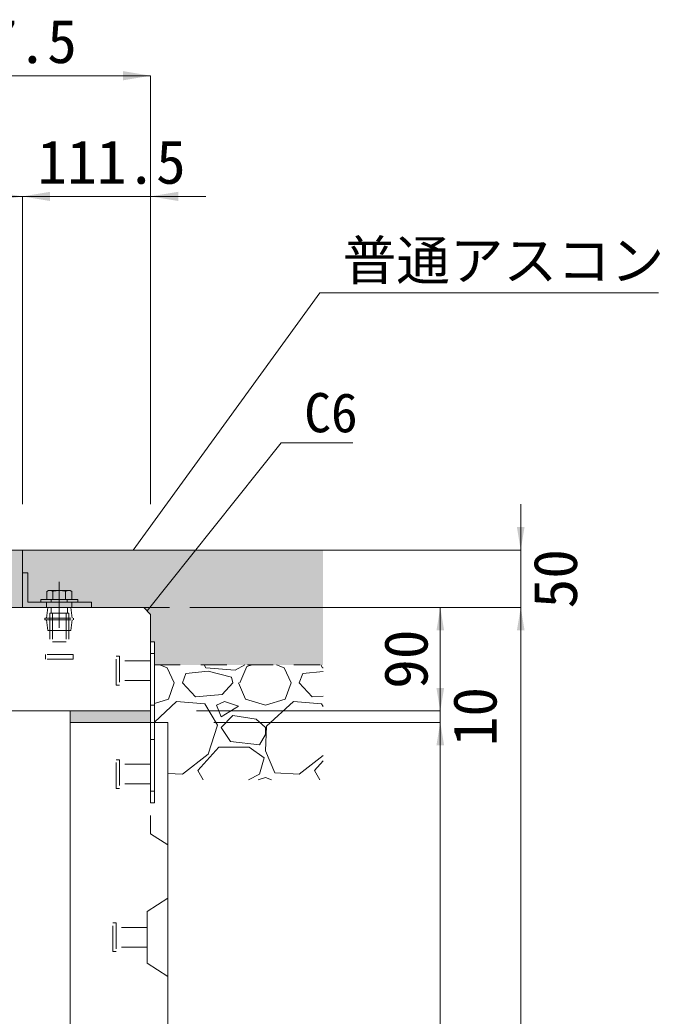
# Model space of a CAD drawing. Units: millimetres at full size. Extents: x 87158 to 122251, y -125707 to -112261.
# Drawn here: x 107771 to 108328, y -121315 to -120448 of the extents above; entities that cross this region are included whole.
import ezdxf
from ezdxf.enums import TextEntityAlignment as Align

# ---------------------------------------------------------------- set-up
doc = ezdxf.new("R2010")
doc.units = ezdxf.units.MM
doc.header["$LTSCALE"] = 30
doc.linetypes.add('CHAIN', pattern=[18.5, 12, -1.5, 3.5, -1.5])
doc.linetypes.add('USER1', pattern=[1.35, 0.75, -0.6])
for name, color, linetype, lineweight in [('インサート', 92, 'USER1', 9), ('ジョイント', 7, 'Continuous', 5), ('ハッチング_基礎', 150, 'Continuous', 9), ('モルタル', 7, 'Continuous', 13), ('受枠', 3, 'Continuous', 9), ('寸法線', 7, 'Continuous', 13), ('引出線', 4, 'Continuous', 13), ('本体', 2, 'Continuous', 13), ('舗装・基礎', 3, 'Continuous', 13)]:
    doc.layers.add(name, color=color, linetype=linetype, lineweight=lineweight)
for name, color, linetype in [('ハッチング_モルタル', 30, 'Continuous'), ('ハッチング_受枠', 4, 'Continuous'), ('ハッチング_舗装', 7, 'Continuous')]:
    doc.layers.add(name, color=color, linetype=linetype)
doc.styles.add('ＭＳ ゴシック', font='')
doc.styles.get('ＭＳ ゴシック').set_extended_font_data('MS Gothic')

# ---------------------------------------------------------------- blocks, each defined once
blk = doc.blocks.new('filled_arrow')
at = {"color": 0, "linetype": 'Continuous', "lineweight": -2}
blk.add_solid([(7.5, 1.25), (0, 0), (7.5, -1.25)], dxfattribs=at)

msp = doc.modelspace()

# ---------------------------------------------------------------- hatches: boundary and pattern name
at = {"layer": 'ハッチング_モルタル'}
msp.add_hatch(color=256, dxfattribs=at).paths.add_polyline_path([(107884.48, -121059.63), (107884.48, -121049.63), (107814.48, -121049.63), (107814.48, -121059.63)])
at = {"layer": 'ハッチング_受枠'}
msp.add_hatch(color=256, dxfattribs=at).paths.add_polyline_path([(107626.98, -120909.63), (107626.98, -120929.63), (107622.48, -120929.63), (107622.48, -120975.13), (107566.98, -120975.13), (107566.98, -120979.63), (107626.98, -120979.63), (107626.98, -120959.63), (107772.98, -120959.63), (107832.98, -120959.63), (107832.98, -120955.13), (107777.48, -120955.13), (107777.48, -120929.63), (107772.98, -120929.63), (107772.98, -120909.63)])
at = {"layer": 'ハッチング_舗装'}
for points in [[(108034.48, -120959.63), (108034.48, -120909.63), (107772.98, -120909.63), (107772.98, -120929.63), (107777.48, -120929.63), (107777.48, -120955.13), (107832.98, -120955.13), (107832.98, -120959.63), (107881.48, -120959.63)], [(107878.48, -120959.63), (107884.48, -120965.63), (107884.48, -120989.63), (107887.68, -120989.63), (107887.68, -121009.63), (108034.48, -121009.63), (108034.48, -120959.63)]]:
    msp.add_hatch(color=256, dxfattribs=at).paths.add_polyline_path(points)

# ---------------------------------------------------------------- linework, layer by layer
at = {"layer": 'インサート', "linetype": 'Continuous', "lineweight": 13}
for p, q in [((107795.49, -120944.83), (107794.03, -120945.68)), ((107794.03, -120945.68), (107794.03, -120952.83)), ((107795.49, -120944.83), (107814.46, -120944.83)), ((107814.46, -120944.83), (107815.93, -120945.68)), ((107815.93, -120945.68), (107815.93, -120952.83)), ((107794.03, -120952.83), (107815.93, -120952.83))]:
    msp.add_line(p, q, dxfattribs=at)
at = {"layer": 'インサート', "linetype": 'Continuous', "lineweight": 5}
for p, q in [((107799.5, -120945.68), (107799.5, -120952.83)), ((107810.45, -120945.68), (107810.45, -120952.83))]:
    msp.add_line(p, q, dxfattribs=at)
at = {"layer": 'インサート', "linetype": 'Continuous'}
for p, q in [((107788.98, -120952.83), (107820.98, -120952.83)), ((107788.98, -120952.83), (107788.98, -120955.13)), ((107788.98, -120955.13), (107820.98, -120955.13)), ((107820.98, -120952.83), (107820.98, -120955.13))]:
    msp.add_line(p, q, dxfattribs=at)
at = {"layer": 'インサート'}
for p, q in [((107797.98, -120952.83), (107797.98, -120955.13)), ((107811.98, -120952.83), (107811.98, -120955.13)), ((107793.73, -120968.88), (107794.98, -120959.63)), ((107794.98, -120959.63), (107814.98, -120959.63)), ((107796.73, -120964.63), (107813.23, -120964.63)), ((107796.73, -120964.63), (107796.73, -121000.63)), ((107797.85, -120959.63), (107797.85, -120964.63)), ((107798.98, -120964.63), (107798.98, -120989.63)), ((107810.98, -120964.63), (107810.98, -120989.63)), ((107812.1, -120959.63), (107812.1, -120964.63)), ((107813.23, -120964.63), (107813.23, -121000.63)), ((107816.23, -120968.88), (107814.98, -120959.63)), ((107792.48, -120968.88), (107817.48, -120968.88)), ((107792.48, -120968.88), (107792.48, -120970.38)), ((107792.48, -120970.38), (107817.48, -120970.38)), ((107793.73, -120970.38), (107794.98, -120979.63)), ((107816.23, -120970.38), (107814.98, -120979.63)), ((107817.48, -120968.88), (107817.48, -120970.38)), ((107794.98, -120979.63), (107814.98, -120979.63)), ((107798.98, -120989.63), (107810.98, -120989.63)), ((107792.98, -121004.63), (107792.98, -121000.63)), ((107816.98, -121000.63), (107792.98, -121000.63)), ((107816.98, -121004.63), (107792.98, -121004.63)), ((107816.98, -121000.63), (107816.98, -121004.63)), ((107854.48, -121002.13), (107857.48, -121002.13)), ((107854.48, -121027.13), (107854.48, -121002.13)), ((107857.48, -121002.13), (107857.48, -121027.13)), ((107884.48, -121006.13), (107857.48, -121006.13)), ((107884.48, -121006.13), (107884.48, -121023.13)), ((107884.48, -121023.13), (107857.48, -121023.13)), ((107857.48, -121027.13), (107854.48, -121027.13)), ((107854.48, -121092.13), (107857.48, -121092.13)), ((107854.48, -121117.13), (107854.48, -121092.13)), ((107857.48, -121092.13), (107857.48, -121117.13)), ((107884.48, -121096.13), (107857.48, -121096.13)), ((107884.48, -121096.13), (107884.48, -121113.13)), ((107857.48, -121117.13), (107854.48, -121117.13)), ((107884.48, -121113.13), (107857.48, -121113.13)), ((107851.48, -121234.13), (107854.48, -121234.13)), ((107851.48, -121259.13), (107851.48, -121234.13)), ((107854.48, -121234.13), (107854.48, -121259.13)), ((107881.48, -121238.13), (107854.48, -121238.13)), ((107881.48, -121238.13), (107881.48, -121255.13)), ((107854.48, -121259.13), (107851.48, -121259.13)), ((107881.48, -121255.13), (107854.48, -121255.13))]:
    msp.add_line(p, q, dxfattribs=at)
at = {"layer": 'インサート', "linetype": 'Continuous', "lineweight": 5}
for centre, radius, start, end in [((107796.76, -120949.68), 4.85, 55.61575, 124.38425), ((107804.98, -120962.95), 18.12, 72.41205, 107.58795), ((107813.19, -120949.68), 4.85, 55.61575, 124.38425)]:
    msp.add_arc(centre, radius, start, end, dxfattribs=at)
at = {"layer": 'ジョイント'}
for p, q in [((107884.48, -120989.63), (107887.68, -120989.63)), ((107884.48, -120989.63), (107884.48, -121129.63)), ((107887.68, -120989.63), (107887.68, -121129.63)), ((107884.48, -121129.63), (107887.68, -121129.63))]:
    msp.add_line(p, q, dxfattribs=at)
at = {"layer": 'ジョイント', "linetype": 'USER1'}
for p, q in [((107884.48, -120999.63), (107887.68, -120999.63)), ((107884.48, -121044.63), (107887.68, -121044.63)), ((107884.48, -121074.63), (107887.68, -121074.63)), ((107884.48, -121119.63), (107887.68, -121119.63))]:
    msp.add_line(p, q, dxfattribs=at)
at = {"layer": 'ハッチング_基礎'}
for p, q in [((107892.33, -121009.63), (107898.98, -121012.12)), ((107898.98, -121012.12), (107905.07, -121025.33)), ((107934.54, -121015.17), (107915.23, -121017.2)), ((107932.5, -121012.12), (107931.05, -121009.63)), ((107957.9, -121014.16), (107932.5, -121012.12)), ((107954.86, -121020.25), (107934.54, -121015.17)), ((107966.54, -121009.63), (107957.9, -121014.15)), ((107961.97, -121025.33), (107968.06, -121011.11)), ((107968.06, -121011.11), (107972.78, -121009.63)), ((107993.93, -121009.63), (108000.58, -121012.12)), ((108000.58, -121012.12), (108006.67, -121025.33)), ((108034.48, -121015.35), (108016.83, -121017.2)), ((108034.1, -121012.12), (108032.65, -121009.63)), ((108034.48, -121012.15), (108034.1, -121012.12)), ((107899.99, -121039.56), (107905.07, -121025.33)), ((107912.18, -121025.33), (107915.23, -121017.2)), ((107923.36, -121037.52), (107912.18, -121025.33)), ((107955.87, -121025.33), (107946.73, -121035.49)), ((107955.87, -121025.33), (107954.86, -121020.25)), ((107960.95, -121025.33), (107967.05, -121039.56)), ((108001.59, -121039.56), (108006.67, -121025.33)), ((108013.78, -121025.33), (108016.83, -121017.2)), ((108024.96, -121037.52), (108013.78, -121025.33)), ((107887.68, -121043.18), (107899.99, -121039.56)), ((107907.1, -121041.59), (107887.68, -121059.32)), ((107931.49, -121043.62), (107907.1, -121041.59)), ((107946.73, -121035.49), (107923.36, -121037.52)), ((107948.76, -121041.59), (107941.65, -121044.64)), ((107960.95, -121045.65), (107948.76, -121041.59)), ((107967.05, -121039.56), (107984.32, -121044.64)), ((107984.32, -121044.64), (108001.59, -121039.56)), ((108008.7, -121041.59), (107985.34, -121062.92)), ((108033.09, -121043.62), (108008.7, -121041.59)), ((108034.48, -121036.7), (108024.96, -121037.52)), ((107942.66, -121061.91), (107931.49, -121043.62)), ((107941.65, -121044.64), (107945.71, -121054.8)), ((107945.71, -121054.8), (107960.95, -121045.65)), ((108034.48, -121045.89), (108033.09, -121043.62)), ((107955.87, -121053.78), (107945.71, -121063.94)), ((107976.19, -121056.83), (107955.87, -121053.78)), ((107984.32, -121063.94), (107976.19, -121056.83)), ((107934.54, -121087.31), (107942.66, -121061.91)), ((107945.71, -121063.94), (107953.84, -121076.13)), ((107985.34, -121062.92), (107984.32, -121084.26)), ((107984.32, -121070.04), (107984.32, -121063.94)), ((107953.84, -121076.13), (107979.24, -121079.18)), ((107979.24, -121079.18), (107984.32, -121070.04)), ((107925.39, -121101.53), (107943.68, -121081.21)), ((107943.68, -121081.21), (107970.1, -121081.21)), ((107970.1, -121081.21), (107983.3, -121090.36)), ((107984.32, -121084.26), (107992.45, -121103.56)), ((107912.18, -121104.58), (107934.54, -121087.31)), ((107983.3, -121090.36), (107979.24, -121104.58)), ((108013.78, -121104.58), (108034.48, -121088.59)), ((108026.99, -121101.53), (108034.48, -121093.21)), ((107930.12, -121109.63), (107925.39, -121101.53)), ((107992.45, -121103.56), (108013.78, -121104.58)), ((108031.72, -121109.63), (108026.99, -121101.53)), ((107899.48, -121103.97), (107912.18, -121104.58)), ((107979.24, -121104.58), (107969.59, -121109.63)), ((107977.9, -121109.63), (107984.32, -121107.63)), ((107984.32, -121107.63), (107989.67, -121109.63))]:
    msp.add_line(p, q, dxfattribs=at)
at = {"layer": 'モルタル'}
msp.add_lwpolyline([(107884.48, -121049.63), (107814.48, -121049.63), (107814.48, -121059.63), (107884.48, -121059.63)], close=True, dxfattribs=at)
at = {"layer": '受枠'}
for p, q in [((107626.98, -120909.63), (107772.98, -120909.63)), ((107772.98, -120909.63), (107772.98, -120959.63)), ((107777.48, -120929.63), (107772.98, -120929.63)), ((107777.48, -120955.13), (107777.48, -120929.63)), ((107832.98, -120955.13), (107777.48, -120955.13)), ((107832.98, -120959.63), (107832.98, -120955.13)), ((107626.98, -120959.63), (107772.98, -120959.63)), ((107772.98, -120959.63), (107832.98, -120959.63))]:
    msp.add_line(p, q, dxfattribs=at)
at = {"layer": '受枠', "linetype": 'CHAIN'}
msp.add_line((107804.98, -120937.38), (107804.98, -120977.38), dxfattribs=at)
at = {"layer": '受枠', "linetype": 'USER1'}
for p, q in [((107793.98, -120955.13), (107793.98, -120959.63)), ((107815.98, -120955.13), (107815.98, -120959.63))]:
    msp.add_line(p, q, dxfattribs=at)
at = {"layer": '寸法線'}
for p, q in [((107626.98, -120496.95), (107884.48, -120496.95)), ((107884.48, -120869.63), (107884.48, -120496.95)), ((107626.98, -120601.95), (107772.98, -120601.95)), ((107772.98, -120869.63), (107772.98, -120601.95)), ((107772.98, -120601.95), (107932.48, -120601.95)), ((107772.98, -120869.63), (107772.98, -120601.95)), ((107884.48, -120869.63), (107884.48, -120601.95)), ((108206.49, -120999.63), (108206.49, -120869.63)), ((107812.98, -120909.63), (108206.49, -120909.63)), ((107918.48, -120959.63), (108206.49, -120959.63)), ((107918.48, -120959.63), (108136.49, -120959.63)), ((107918.48, -120959.63), (108206.49, -120959.63)), ((108136.49, -121049.63), (108136.49, -120959.63)), ((108206.49, -120959.63), (108206.49, -122509.63)), ((108136.49, -121009.63), (108136.49, -121099.63)), ((107924.48, -121049.63), (108136.49, -121049.63)), ((107924.48, -121049.63), (108136.49, -121049.63)), ((107939.48, -121059.63), (108136.49, -121059.63)), ((107939.48, -121059.63), (108136.49, -121059.63)), ((108136.49, -121059.63), (108136.49, -122509.63))]:
    msp.add_line(p, q, dxfattribs=at)
at = {"layer": '引出線'}
for points in [[(107869.3, -120909.63), (108031.59, -120685.74), (108326.43, -120685.74)], [(107881.48, -120962.63), (107998.13, -120816.24), (108060.52, -120816.24)]]:
    msp.add_lwpolyline(points, dxfattribs=at)
at = {"layer": '本体'}
for p, q in [((107637.06, -120959.63), (107878.48, -120959.63)), ((107878.48, -120959.63), (107884.48, -120965.63)), ((107884.48, -120965.63), (107884.48, -121049.63)), ((107344.48, -121049.63), (107884.48, -121049.63)), ((107814.48, -121059.63), (107814.48, -121665.6)), ((107814.48, -121059.63), (107899.48, -121059.63)), ((107899.48, -121059.63), (107899.48, -122509.63))]:
    msp.add_line(p, q, dxfattribs=at)
at = {"layer": '本体', "linetype": 'USER1'}
for p, q in [((107884.48, -121059.63), (107884.48, -121156.63)), ((107884.48, -121156.63), (107899.48, -121166.13))]:
    msp.add_line(p, q, dxfattribs=at)
at = {"layer": '本体', "lineweight": 9}
for p, q in [((107899.48, -121212.63), (107881.48, -121224.13)), ((107881.48, -121224.13), (107881.48, -121269.13)), ((107881.48, -121269.13), (107899.48, -121280.63))]:
    msp.add_line(p, q, dxfattribs=at)
at = {"layer": '舗装・基礎'}
msp.add_line((107772.98, -120909.63), (108034.48, -120909.63), dxfattribs=at)
at = {"layer": '舗装・基礎', "linetype": 'USER1'}
for p, q in [((107878.48, -120959.63), (108034.48, -120959.63)), ((107887.68, -121009.63), (108034.48, -121009.63))]:
    msp.add_line(p, q, dxfattribs=at)

# ---------------------------------------------------------------- block references
at = {"layer": '寸法線'}
for p, xscale, yscale, rotation in [((107884.48, -120496.95), 3.2, 3.2, 180), ((107772.98, -120601.95), 3.2, 3.2, 180), ((108206.49, -120909.63), 2.67, 2.67, 90), ((108136.49, -120959.63), 2.67, 2.67, 270), ((108206.49, -120959.63), 2.67, 2.67, 270), ((108206.49, -120959.63), 2.67, 2.67, 270), ((108136.49, -121049.63), 2.67, 2.67, 90), ((108136.49, -121049.63), 2.67, 2.67, 90), ((108136.49, -121059.63), 2.67, 2.67, 270), ((108136.49, -121059.63), 2.67, 2.67, 270)]:
    msp.add_blockref('filled_arrow', p, dxfattribs=dict(at, xscale=xscale, yscale=yscale, rotation=rotation))
at = {"layer": '寸法線', "xscale": 3.2, "yscale": 3.2}
for p in [(107772.98, -120601.95), (107884.48, -120601.95)]:
    msp.add_blockref('filled_arrow', p, dxfattribs=at)
at = {"layer": '引出線', "xscale": 0.16, "yscale": 0.16}
for p, rotation in [((107869.3, -120909.63), 54.1), ((107881.48, -120962.63), 51.5)]:
    msp.add_blockref('filled_arrow', p, dxfattribs=dict(at, rotation=rotation))

# ---------------------------------------------------------------- texts
at = {"layer": '寸法線', "style": 'ＭＳ ゴシック'}
for s, p in [('257.5', (107755.73, -120466.95)), ('111.5', (107850.45, -120571.95))]:
    msp.add_text(s, height=37.98, dxfattribs=at).set_placement(p, align=Align.MIDDLE_CENTER)
for s, p in [('50', (108236.49, -120934.63)), ('90', (108106.49, -121004.63)), ('10', (108166.49, -121054.63))]:
    msp.add_text(s, height=37.98, rotation=90, dxfattribs=at).set_placement(p, align=Align.MIDDLE_CENTER)
at = {"layer": '引出線', "style": 'ＭＳ ゴシック'}
for s, p in [('普通アスコン', (108051.59, -120640.53)), ('C6', (108018.13, -120773.04))]:
    msp.add_text(s, height=34.18, dxfattribs=at).set_placement(p, align=Align.TOP_LEFT)

doc.saveas('drawing.dxf')
